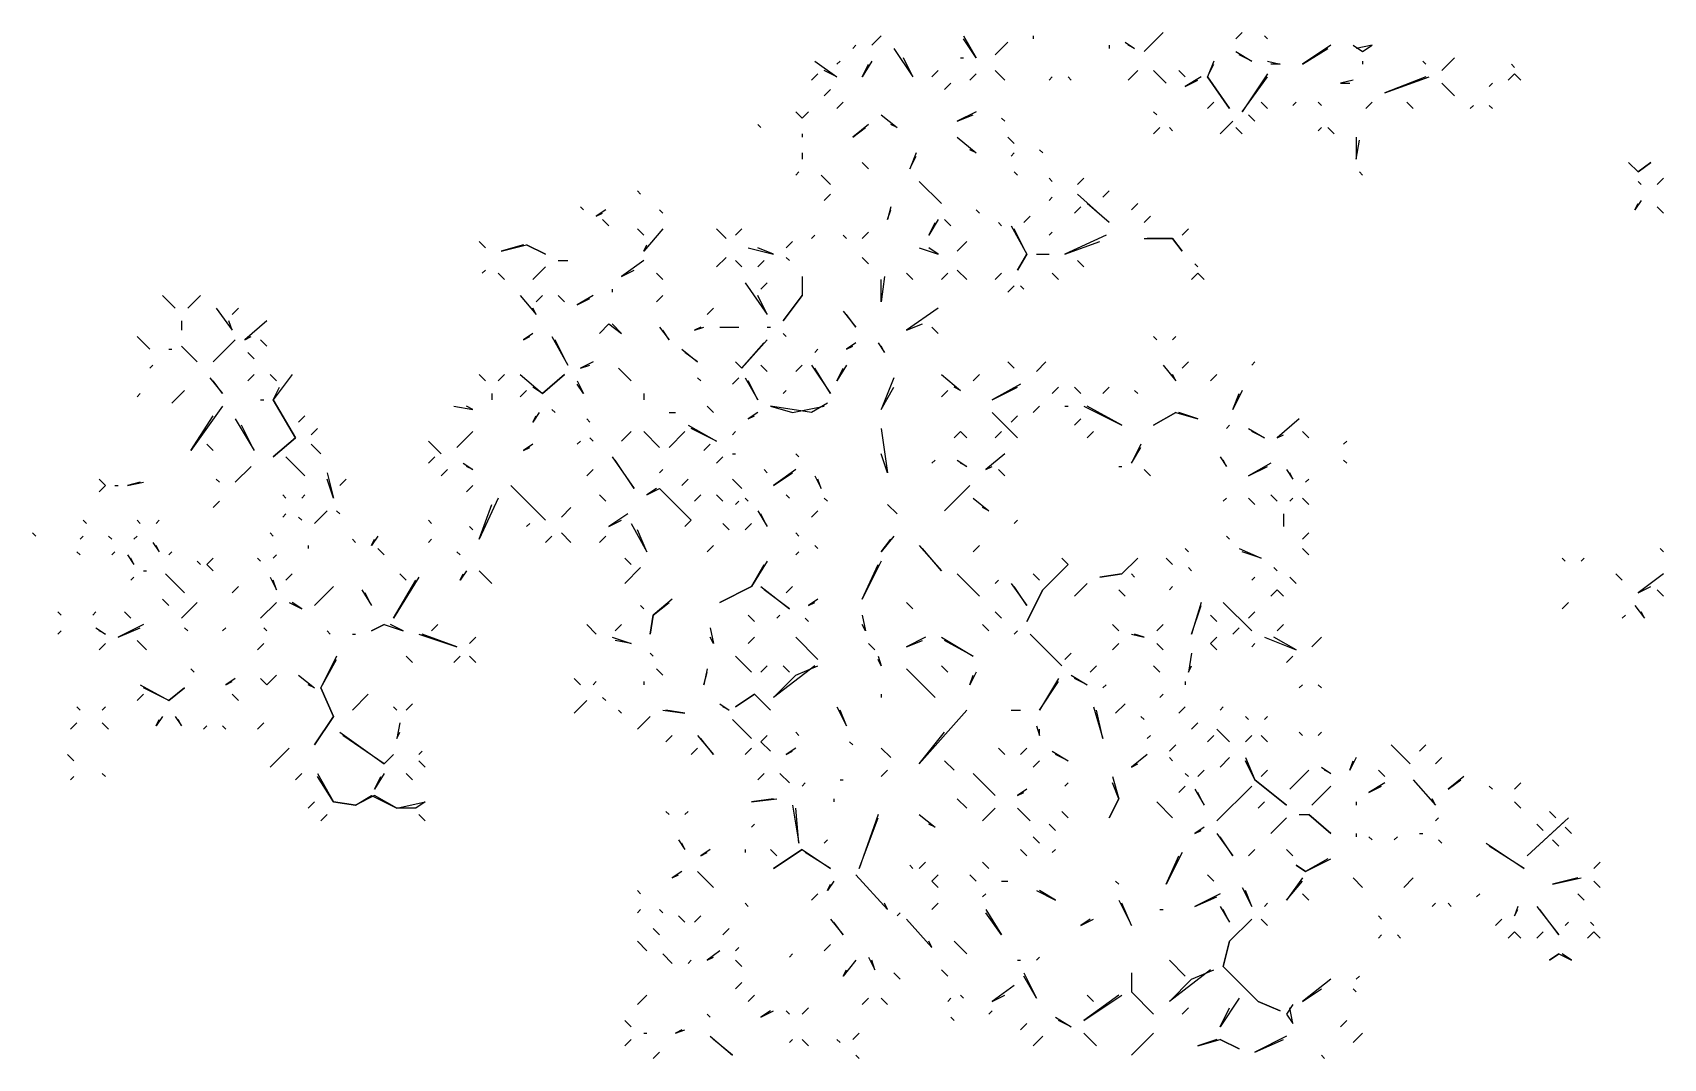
# Model space of a CAD drawing. Extents: x 1 to 2775, y -31 to 2075.
# Drawn here: x 2434.8 to 2520.7, y 1475.2 to 1529.2 of the extents above; entities that cross this region are included whole.
import ezdxf

# ---------------------------------------------------------------- set-up
doc = ezdxf.new("R2010")
doc.units = 0
doc.layers.add('LINEWORK', color=4, linetype='CONTINUOUS')

msp = doc.modelspace()

# ---------------------------------------------------------------- linework, layer by layer
at = {"layer": 'LINEWORK'}
for points in [[(2479.5, 1529), (2479, 1528.5)], [(2483.8333, 1529), (2484.5, 1527.8333), (2483.8333, 1528.8333)], [(2487.5, 1529), (2487.5, 1528.8333)], [(2494.3333, 1529.1667), (2493.3333, 1528.1667)], [(2498.5, 1529.1667), (2498.1667, 1528.8333)], [(2499.6667, 1529), (2499.8333, 1528.8333)], [(2478.1667, 1528.5), (2478, 1528.3333)], [(2480.1667, 1528.3333), (2481.1667, 1526.8333), (2480.6667, 1527.8333)], [(2486.1667, 1528.6667), (2485.5, 1528)], [(2491.5, 1528.5), (2491.5, 1528.3333)], [(2492.3333, 1528.6667), (2492.8333, 1528.3333), (2492.5, 1528.5)], [(2498.1667, 1528.1667), (2499, 1527.6667), (2498.3333, 1528)], [(2503.1667, 1528.5), (2501.6667, 1527.5), (2503, 1528.3333)], [(2504.3333, 1528.5), (2504.8333, 1528.1667), (2505.3333, 1528.5), (2504.5, 1528.3333)], [(2476.1667, 1527), (2475.8333, 1526.6667)], [(2476, 1527.6667), (2477.1667, 1526.8333), (2476.5, 1527.1667)], [(2477.3333, 1527.6667), (2477.1667, 1527.5)], [(2479, 1527.6667), (2478.5, 1526.8333), (2478.8333, 1527.5)], [(2482.5, 1527.1667), (2482.1667, 1526.8333)], [(2483.6667, 1527.8333), (2483.8333, 1527.8333)], [(2484.5, 1527), (2484.1667, 1526.6667)], [(2485.5, 1527.1667), (2486, 1526.6667)], [(2493, 1527.1667), (2492.5, 1526.6667)], [(2493.8333, 1527.1667), (2494.5, 1526.5)], [(2495.1667, 1527.1667), (2495.5, 1526.8333)], [(2497, 1527.6667), (2496.6667, 1526.8333), (2497.8333, 1525.1667), (2496.6667, 1526.8333), (2497, 1527.5)], [(2499.8333, 1527), (2498.5, 1525), (2499.8333, 1526.8333)], [(2499.8333, 1527.6667), (2500.5, 1527.5), (2500, 1527.5)], [(2504.8333, 1527.6667), (2504.8333, 1527.5)], [(2508, 1527.6667), (2508.1667, 1527.5)], [(2509.6667, 1527.8333), (2509, 1527.1667)], [(2512.8333, 1527), (2512.5, 1526.6667), (2512.8333, 1527), (2513.1667, 1526.6667)], [(2512.6667, 1527.5), (2512.8333, 1527.3333)], [(2476.8333, 1526.1667), (2476.5, 1525.8333)], [(2483.1667, 1526.5), (2482.8333, 1526.1667)], [(2488.5, 1526.8333), (2488.3333, 1526.6667)], [(2489.3333, 1526.8333), (2489.5, 1526.6667)], [(2496.3333, 1526.8333), (2495.5, 1526.3333), (2496.1667, 1526.6667)], [(2504.3333, 1526.6667), (2503.6667, 1526.5), (2504.1667, 1526.5)], [(2508.1667, 1526.8333), (2506, 1526), (2508.3333, 1526.8333)], [(2509, 1526.5), (2509.6667, 1525.8333)], [(2511.6667, 1526.5), (2511.5, 1526.3333)], [(2477.5, 1525.5), (2477.1667, 1525.1667)], [(2497, 1525.5), (2496.6667, 1525.1667)], [(2499.5, 1525.5), (2499.8333, 1525.1667)], [(2501.3333, 1525.5), (2501.1667, 1525.3333)], [(2502.5, 1525.5), (2502.6667, 1525.3333)], [(2505.3333, 1525.5), (2505, 1525.1667)], [(2507.1667, 1525.5), (2507.5, 1525.1667)], [(2510.6667, 1525.3333), (2510.5, 1525.1667)], [(2511.5, 1525.3333), (2511.6667, 1525.1667)], [(2475, 1525), (2475.3333, 1524.6667), (2475.6667, 1525), (2475.3333, 1524.6667)], [(2479.5, 1524.8333), (2480.3333, 1524.1667), (2480, 1524.3333)], [(2484.5, 1525), (2483.5, 1524.5), (2484.3333, 1524.8333)], [(2485.8333, 1524.6667), (2486, 1524.5)], [(2493.8333, 1525), (2494, 1524.8333)], [(2498, 1524.5), (2497.3333, 1523.8333)], [(2498.8333, 1524.8333), (2499.1667, 1524.5)], [(2473, 1524.3333), (2473.1667, 1524.1667)], [(2475.3333, 1523.8333), (2475.3333, 1523.6667)], [(2478.8333, 1524.3333), (2478, 1523.6667), (2478.6667, 1524.1667)], [(2483.5, 1523.6667), (2484.5, 1522.8333), (2484.1667, 1523)], [(2486.1667, 1523.6667), (2486.5, 1523.3333)], [(2494.1667, 1524.1667), (2493.8333, 1523.8333)], [(2494.6667, 1524.1667), (2494.8333, 1524)], [(2498.1667, 1524.1667), (2498.5, 1523.8333)], [(2502.6667, 1524.1667), (2502.5, 1524)], [(2503, 1524.1667), (2503.3333, 1523.8333)], [(2504.5, 1523.6667), (2504.5, 1522.5), (2504.6667, 1523.5)], [(2475.3333, 1522.8333), (2475.3333, 1522.5)], [(2481.3333, 1522.8333), (2481, 1522), (2481.3333, 1522.6667)], [(2486.5, 1522.8333), (2486.3333, 1522.6667)], [(2487.8333, 1523), (2488, 1522.8333)], [(2475.1667, 1521.8333), (2475, 1521.6667)], [(2478.5, 1522.3333), (2478.8333, 1522)], [(2486.5, 1521.8333), (2486.6667, 1521.6667)], [(2504.6667, 1521.8333), (2504.8333, 1521.6667)], [(2518.8333, 1522.3333), (2519.3333, 1521.8333), (2520, 1522.3333), (2519.3333, 1521.8333)], [(2476.3333, 1521.6667), (2476.8333, 1521.1667)], [(2481.5, 1521.3333), (2482.6667, 1520.1667)], [(2488.3333, 1521.5), (2488.5, 1521.3333)], [(2490.1667, 1521.5), (2489.8333, 1521.1667)], [(2519.3333, 1521.3333), (2519.5, 1521.1667)], [(2520.6667, 1521.5), (2520.3333, 1521.1667)], [(2466.6667, 1520.8333), (2466.8333, 1520.6667)], [(2476.8333, 1520.6667), (2476.5, 1520.3333)], [(2488.5, 1520.5), (2488.3333, 1520.3333)], [(2489.8333, 1520.6667), (2491.5, 1519.1667), (2490.3333, 1520.1667)], [(2491.5, 1520.8333), (2491.1667, 1520.5)], [(2493, 1520.1667), (2492.6667, 1519.8333)], [(2519.5, 1520.3333), (2519.1667, 1519.8333), (2519.3333, 1520.1667)], [(2463.6667, 1520), (2463.8333, 1519.8333)], [(2465, 1519.8333), (2464.5, 1519.5), (2464.8333, 1519.6667)], [(2464.8333, 1519.3333), (2465.1667, 1519)], [(2467.8333, 1519.8333), (2468, 1519.6667)], [(2480, 1520), (2479.8333, 1519.3333), (2480, 1519.8333)], [(2482.5, 1519.3333), (2482, 1518.5), (2482.3333, 1519.1667)], [(2482.8333, 1519.3333), (2483.1667, 1519)], [(2484.5, 1519.8333), (2484.6667, 1519.6667)], [(2487.3333, 1519.5), (2487, 1519.1667)], [(2490, 1520), (2489.6667, 1519.6667)], [(2493.6667, 1519.5), (2493.3333, 1519.1667)], [(2520.3333, 1520), (2520.6667, 1519.6667)], [(2466.6667, 1518.8333), (2467, 1518.5)], [(2468, 1518.8333), (2467, 1517.6667), (2467.1667, 1518)], [(2470.8333, 1518.8333), (2471.3333, 1518.3333)], [(2472.1667, 1518.8333), (2471.8333, 1518.5)], [(2476, 1518.5), (2475.8333, 1518.3333)], [(2477.5, 1518.5), (2477.6667, 1518.3333)], [(2478.8333, 1518.6667), (2478.5, 1518.3333)], [(2485.6667, 1519.1667), (2485.8333, 1519)], [(2486.3333, 1519), (2487.1667, 1517.5), (2486.6667, 1516.6667), (2487.1667, 1517.5), (2486.5, 1518.8333)], [(2488.5, 1518.6667), (2488.3333, 1518.5)], [(2491.3333, 1518.5), (2489.1667, 1517.5), (2491, 1518.1667)], [(2495.6667, 1518.8333), (2495.3333, 1518.5)], [(2458.3333, 1518.1667), (2458.6667, 1517.8333)], [(2460.6667, 1518), (2459.5, 1517.6667), (2460.8333, 1518), (2461.8333, 1517.5), (2460.8333, 1518)], [(2472.5, 1517.8333), (2473.8333, 1517.5), (2473, 1517.8333)], [(2474.8333, 1518.1667), (2474.5, 1517.8333)], [(2481.5, 1517.8333), (2482.5, 1517.5), (2482, 1517.8333)], [(2484, 1518.1667), (2483.5, 1517.6667)], [(2493.3333, 1518.3333), (2494.8333, 1518.3333), (2495.3333, 1517.6667), (2494.8333, 1518.3333), (2493.5, 1518.3333)], [(2461.8333, 1516.8333), (2461.1667, 1516.1667)], [(2462.5, 1517.1667), (2463, 1517.1667)], [(2467, 1517.1667), (2465.8333, 1516.3333), (2466.5, 1516.6667)], [(2471.3333, 1517.3333), (2470.8333, 1516.8333)], [(2471.8333, 1517.1667), (2472.1667, 1516.8333)], [(2473.3333, 1517.1667), (2473, 1516.8333)], [(2474.5, 1517.3333), (2474.6667, 1517.1667)], [(2478.5, 1517.3333), (2478.8333, 1517)], [(2487.6667, 1517.5), (2488.3333, 1517.5)], [(2489.8333, 1517.1667), (2490.1667, 1516.8333)], [(2496, 1517), (2496.1667, 1516.8333)], [(2458.6667, 1516.6667), (2458.5, 1516.5)], [(2459.3333, 1516.5), (2459.6667, 1516.1667)], [(2467.6667, 1516.5), (2468, 1516.1667)], [(2472.3333, 1516), (2473.5, 1514.3333), (2473, 1515.3333)], [(2473.5, 1516), (2473.1667, 1515.6667)], [(2475.3333, 1516.3333), (2475.3333, 1515.3333), (2474.3333, 1514), (2475.3333, 1515.3333)], [(2479.6667, 1516.3333), (2479.5, 1515), (2479.5, 1516.1667)], [(2480.8333, 1516.5), (2481.1667, 1516.1667)], [(2483, 1516.5), (2482.6667, 1516.1667)], [(2483.5, 1516.6667), (2484, 1516.1667)], [(2485.8333, 1516.5), (2485.5, 1516.1667)], [(2486.5, 1515.8333), (2486.1667, 1515.5)], [(2486.8333, 1515.8333), (2487, 1515.6667)], [(2488.5, 1516.5), (2488.8333, 1516.1667)], [(2496.1667, 1516.5), (2495.8333, 1516.1667), (2496.1667, 1516.5), (2496.5, 1516.1667)], [(2441.6667, 1515.3333), (2442.3333, 1514.6667)], [(2443.6667, 1515.3333), (2443, 1514.6667)], [(2460.5, 1515.3333), (2461.3333, 1514.3333), (2461.1667, 1514.6667)], [(2461.6667, 1515.3333), (2461.3333, 1515)], [(2462.5, 1515.3333), (2462.8333, 1515)], [(2464.3333, 1515.3333), (2463.5, 1514.8333), (2464.1667, 1515.1667)], [(2465.3333, 1515.6667), (2465.3333, 1515.5)], [(2468, 1515.3333), (2467.6667, 1515)], [(2444.5, 1514.6667), (2445.3333, 1513.5), (2445.1667, 1514)], [(2445.6667, 1514.6667), (2445.3333, 1514.3333)], [(2470.6667, 1514.6667), (2470.3333, 1514.3333)], [(2477.5, 1514.5), (2478.1667, 1513.6667), (2477.6667, 1514.3333)], [(2482.5, 1514.6667), (2480.8333, 1513.5), (2481.6667, 1513.8333)], [(2442.6667, 1514), (2442.6667, 1513.5)], [(2447.1667, 1514), (2446, 1513), (2446.3333, 1513.1667)], [(2461.1667, 1513.3333), (2460.6667, 1513), (2461, 1513.1667)], [(2465.1667, 1513.8333), (2464.6667, 1513.3333), (2465.1667, 1513.8333), (2465.8333, 1513.3333), (2465.3333, 1513.8333)], [(2467.8333, 1513.6667), (2468.3333, 1513), (2468, 1513.5)], [(2470, 1513.6667), (2469.6667, 1513.5), (2470.1667, 1513.6667)], [(2471, 1513.6667), (2472, 1513.6667)], [(2473.5, 1513.6667), (2473.6667, 1513.6667)], [(2474.3333, 1513.3333), (2474.5, 1513.1667)], [(2482.1667, 1513.6667), (2482.5, 1513.3333)], [(2440.3333, 1513.1667), (2441, 1512.5)], [(2442, 1512.5), (2442.1667, 1512.5)], [(2442.6667, 1512.6667), (2443.5, 1511.8333)], [(2445.5, 1513), (2444.3333, 1511.8333)], [(2446.8333, 1513), (2447.1667, 1512.6667)], [(2462.1667, 1513.1667), (2463, 1511.6667), (2462.3333, 1513)], [(2469, 1512.5), (2469.8333, 1511.8333), (2469.1667, 1512.3333)], [(2473.5, 1513), (2472.1667, 1511.5), (2471.8333, 1511.8333), (2472.1667, 1511.5), (2473.3333, 1512.8333)], [(2476.1667, 1512.5), (2476, 1512.3333)], [(2478.1667, 1512.8333), (2477.6667, 1512.5), (2478, 1512.6667)], [(2479.3333, 1512.8333), (2479.6667, 1512.3333), (2479.5, 1512.6667)], [(2493.8333, 1513.1667), (2494, 1513)], [(2495, 1513.1667), (2494.8333, 1513)], [(2441.1667, 1511.6667), (2441, 1511.5)], [(2446.1667, 1512.3333), (2446.5, 1512)], [(2464.3333, 1511.8333), (2463.6667, 1511.5), (2464.1667, 1511.6667)], [(2473.1667, 1511.6667), (2473.5, 1511.3333)], [(2475.3333, 1511.6667), (2475, 1511.3333)], [(2475.8333, 1511.6667), (2476.8333, 1510.1667), (2476, 1511.5)], [(2477.6667, 1511.6667), (2477.1667, 1510.8333), (2477.5, 1511.5)], [(2486.1667, 1511.8333), (2486.5, 1511.5)], [(2488.1667, 1511.8333), (2487.6667, 1511.3333)], [(2494.3333, 1511.6667), (2495, 1510.8333), (2494.8333, 1511.1667)], [(2495.6667, 1511.8333), (2495.3333, 1511.5)], [(2499.1667, 1511.8333), (2499, 1511.6667)], [(2444.1667, 1511), (2444.8333, 1510.1667), (2444.3333, 1510.8333)], [(2446.5, 1511.1667), (2446.1667, 1510.8333)], [(2447.3333, 1511.1667), (2447.6667, 1510.8333)], [(2448.5, 1511.1667), (2447.5, 1509.8333), (2448.6667, 1507.8333), (2447.5, 1506.8333), (2448.6667, 1507.8333), (2447.5, 1509.8333), (2447.8333, 1510.5)], [(2458.3333, 1511.1667), (2458.6667, 1510.8333)], [(2459.6667, 1511.1667), (2459.3333, 1510.8333)], [(2460.5, 1511.1667), (2461.6667, 1510.1667), (2462.8333, 1511.1667), (2461.6667, 1510.1667), (2461.1667, 1510.5)], [(2463.5, 1510.8333), (2463.8333, 1510.1667), (2463.5, 1510.6667)], [(2465.6667, 1511.5), (2466.3333, 1510.8333)], [(2469.8333, 1511), (2470, 1510.8333)], [(2472, 1511), (2471.6667, 1510.6667)], [(2472.3333, 1511), (2473, 1509.8333), (2472.5, 1510.8333)], [(2480.1667, 1511), (2479.5, 1509.3333), (2480.1667, 1510.5)], [(2482.6667, 1511.1667), (2483.6667, 1510.3333), (2483.3333, 1510.5)], [(2484.6667, 1511.1667), (2484.3333, 1510.8333)], [(2497.1667, 1511.1667), (2496.8333, 1510.8333)], [(2440.5, 1510.1667), (2440.3333, 1510)], [(2442.8333, 1510.3333), (2442.1667, 1509.6667)], [(2446.8333, 1509.8333), (2447, 1509.8333)], [(2459, 1510.1667), (2459, 1509.8333)], [(2460.8333, 1510.3333), (2460.5, 1510)], [(2467, 1510.1667), (2467, 1509.8333)], [(2474.5, 1510.3333), (2474.3333, 1510.1667)], [(2483, 1510.3333), (2482.6667, 1510)], [(2486.8333, 1510.6667), (2485.3333, 1509.8333), (2486.6667, 1510.5)], [(2488.8333, 1510.5), (2488.5, 1510.1667)], [(2489.6667, 1510.5), (2490, 1510.1667)], [(2491.5, 1510.5), (2491.1667, 1510.1667)], [(2492.8333, 1510.3333), (2493, 1510.1667)], [(2498.5, 1510.3333), (2498, 1509.3333), (2498.3333, 1510.1667)], [(2444.8333, 1509.5), (2443.1667, 1507.1667), (2444.3333, 1509)], [(2449.1667, 1509), (2448.8333, 1508.6667)], [(2457, 1509.5), (2458, 1509.3333), (2457.6667, 1509.5)], [(2461.5, 1509.1667), (2461.1667, 1508.6667), (2461.3333, 1509)], [(2462.1667, 1509.3333), (2462.3333, 1509.1667)], [(2468.3333, 1509.1667), (2468.6667, 1509.1667)], [(2470.3333, 1509.5), (2470.6667, 1509.1667)], [(2473, 1509.1667), (2472.5, 1508.8333), (2472.8333, 1509)], [(2476.6667, 1509.6667), (2475.8333, 1509.1667), (2473.6667, 1509.5), (2474.8333, 1509.1667), (2476.5, 1509.5)], [(2485.3333, 1509.1667), (2486.6667, 1507.8333)], [(2486.6667, 1509), (2486.3333, 1508.6667)], [(2487.8333, 1509.5), (2487.5, 1509.1667)], [(2489.1667, 1509.5), (2489.3333, 1509.5)], [(2490.1667, 1509.5), (2492.1667, 1508.5), (2490.3333, 1509.5)], [(2495, 1509.1667), (2493.8333, 1508.5), (2495, 1509.1667), (2496.1667, 1508.8333), (2495.1667, 1509.1667)], [(2445.5, 1508.8333), (2446.5, 1507.1667), (2445.8333, 1508.5)], [(2449.8333, 1508.3333), (2449.5, 1508)], [(2458, 1508.1667), (2457.1667, 1507.3333)], [(2464, 1508.8333), (2464.1667, 1508.6667)], [(2466.3333, 1508.1667), (2465.8333, 1507.6667)], [(2467, 1508.1667), (2467.8333, 1507.3333)], [(2469.1667, 1508.1667), (2468.3333, 1507.3333)], [(2469.3333, 1508.5), (2470.8333, 1507.6667), (2469.5, 1508.3333)], [(2471.8333, 1508.1667), (2471.6667, 1508)], [(2479.5, 1508.3333), (2479.8333, 1506), (2479.5, 1507)], [(2483.6667, 1508.1667), (2483.3333, 1507.8333), (2483.6667, 1508.1667), (2484, 1507.8333)], [(2485.8333, 1508.1667), (2485.5, 1507.8333)], [(2490, 1508.8333), (2489.6667, 1508.5)], [(2490.6667, 1508.1667), (2490.3333, 1507.8333)], [(2497.8333, 1508.5), (2497.6667, 1508.3333)], [(2498.8333, 1508.3333), (2499.6667, 1507.8333), (2499, 1508.1667)], [(2501.5, 1508.8333), (2500.3333, 1507.8333), (2500.6667, 1508)], [(2501.6667, 1508.1667), (2502, 1507.8333)], [(2444, 1507.5), (2444.3333, 1507.1667)], [(2449.5, 1507.5), (2450, 1507)], [(2455.6667, 1507.6667), (2456.3333, 1507)], [(2461.1667, 1507.5), (2460.6667, 1507.1667), (2461, 1507.3333)], [(2463.6667, 1507.6667), (2463.5, 1507.5)], [(2464.1667, 1507.8333), (2464.3333, 1507.6667)], [(2470.5, 1507.5), (2470.1667, 1507.1667)], [(2493.1667, 1507.5), (2492.6667, 1506.5), (2493.1667, 1507.3333)], [(2504, 1507.6667), (2503.8333, 1507.5)], [(2448.1667, 1506.8333), (2449.1667, 1505.8333)], [(2456, 1506.8333), (2455.6667, 1506.5)], [(2457.5, 1506.5), (2458, 1506.1667), (2457.6667, 1506.3333)], [(2465.3333, 1506.8333), (2466.5, 1505.1667), (2465.5, 1506.6667)], [(2471.1667, 1506.8333), (2470.8333, 1506.5)], [(2471.6667, 1507), (2471.8333, 1507)], [(2475, 1507), (2475.1667, 1506.8333)], [(2482.3333, 1506.6667), (2482.1667, 1506.5)], [(2483.5, 1506.6667), (2484, 1506.3333), (2483.6667, 1506.5)], [(2486, 1507), (2485, 1506.1667), (2485.3333, 1506.3333)], [(2497.3333, 1506.8333), (2497.6667, 1506.3333), (2497.5, 1506.6667)], [(2500, 1506.5), (2498.8333, 1505.8333), (2499.8333, 1506.3333)], [(2503.8333, 1506.6667), (2504, 1506.5)], [(2438.3333, 1505.6667), (2438.6667, 1505.3333), (2438.3333, 1505), (2438.6667, 1505.3333)], [(2444.5, 1505.6667), (2444.6667, 1505.5)], [(2446.3333, 1506.3333), (2445.5, 1505.5)], [(2450.3333, 1506), (2450.6667, 1504.6667), (2450.3333, 1505.6667)], [(2451.3333, 1505.6667), (2451, 1505.3333)], [(2456.6667, 1506.1667), (2456.3333, 1505.8333)], [(2464.3333, 1506.1667), (2464, 1505.8333)], [(2468, 1506.1667), (2467.8333, 1506)], [(2469.3333, 1505.6667), (2469, 1505.3333)], [(2471.6667, 1505.6667), (2472.1667, 1505.1667)], [(2473.3333, 1506.1667), (2473.5, 1506)], [(2475, 1506.1667), (2473.8333, 1505.3333), (2474.8333, 1506)], [(2476, 1505.8333), (2476.3333, 1505.1667), (2476.1667, 1505.6667)], [(2485.6667, 1506.1667), (2486, 1505.8333)], [(2492, 1506.3333), (2492.1667, 1506.3333)], [(2493.3333, 1506.1667), (2493.6667, 1505.8333)], [(2500.8333, 1506.1667), (2501.1667, 1505.6667), (2501, 1506)], [(2502, 1505.6667), (2501.8333, 1505.5)], [(2439.1667, 1505.3333), (2439.3333, 1505.3333)], [(2440.5, 1505.5), (2439.8333, 1505.3333), (2440.6667, 1505.5)], [(2448, 1504.8333), (2448.1667, 1504.6667)], [(2449.1667, 1504.8333), (2449, 1504.6667)], [(2458, 1505.3333), (2457.6667, 1505)], [(2459.3333, 1504.6667), (2458.3333, 1502.5), (2459, 1504.3333)], [(2460, 1505.3333), (2461.8333, 1503.5), (2460.5, 1504.8333)], [(2464.6667, 1504.8333), (2465, 1504.5)], [(2467.6667, 1505.1667), (2467.1667, 1504.8333), (2467.8333, 1505.1667), (2469.5, 1503.5), (2469.1667, 1503.1667), (2469.5, 1503.5), (2467.8333, 1505.1667)], [(2470, 1504.8333), (2469.6667, 1504.5)], [(2470.8333, 1504.8333), (2471.1667, 1504.5)], [(2472.3333, 1504.6667), (2472.5, 1504.5)], [(2474.5, 1504.8333), (2474.6667, 1504.6667)], [(2476.5, 1504.6667), (2476.6667, 1504.5)], [(2484.1667, 1505.3333), (2482.8333, 1504), (2484, 1505.1667)], [(2484.3333, 1504.6667), (2485.1667, 1504), (2484.8333, 1504.1667)], [(2497.6667, 1504.6667), (2497.5, 1504.5)], [(2498.8333, 1504.6667), (2499.1667, 1504.3333)], [(2500, 1504.8333), (2500.3333, 1504.5)], [(2501.1667, 1504.6667), (2501, 1504.5)], [(2501.6667, 1504.6667), (2502, 1504.3333)], [(2444.6667, 1504.5), (2444.3333, 1504.1667)], [(2448.1667, 1503.8333), (2448, 1503.6667)], [(2450.3333, 1504), (2449.6667, 1503.3333)], [(2450.8333, 1504), (2451, 1503.8333)], [(2463.1667, 1504.1667), (2462.6667, 1503.6667)], [(2466.1667, 1503.8333), (2465.1667, 1503.1667), (2465.8333, 1503.5)], [(2472, 1504.5), (2471.8333, 1504.3333)], [(2473, 1504), (2473.5, 1503.1667), (2473.1667, 1503.8333)], [(2476.1667, 1504), (2475.8333, 1503.6667)], [(2479.8333, 1504.3333), (2480.3333, 1503.8333)], [(2500.6667, 1503.8333), (2500.6667, 1503.1667)], [(2437.5, 1503.5), (2437.6667, 1503.3333)], [(2440.3333, 1503.5), (2440.5, 1503.3333)], [(2441.5, 1503.5), (2441.3333, 1503.3333)], [(2448.8333, 1503.6667), (2449, 1503.5)], [(2455.6667, 1503.5), (2455.8333, 1503.3333)], [(2457.8333, 1503.1667), (2458, 1503)], [(2461, 1503.3333), (2460.8333, 1503.1667)], [(2466.3333, 1503.3333), (2467.1667, 1501.8333), (2466.6667, 1503)], [(2471.1667, 1503.3333), (2471.5, 1503)], [(2472.6667, 1503.3333), (2472.3333, 1503)], [(2486.6667, 1503.5), (2486.5, 1503.3333)], [(2434.8333, 1502.8333), (2435, 1502.6667)], [(2437.5, 1502.6667), (2437.3333, 1502.5)], [(2438.8333, 1502.6667), (2439, 1502.5)], [(2440.3333, 1502.6667), (2440.1667, 1502.5)], [(2441.1667, 1502.3333), (2441.5, 1501.8333), (2441.3333, 1502.1667)], [(2447.3333, 1502.8333), (2447.5, 1502.6667)], [(2449.3333, 1502.1667), (2449.3333, 1502)], [(2451.6667, 1502.5), (2451.8333, 1502.3333)], [(2453, 1502.6667), (2452.6667, 1502.1667), (2452.8333, 1502.5)], [(2455.8333, 1502.5), (2455.6667, 1502.3333)], [(2462.1667, 1502.6667), (2461.8333, 1502.3333)], [(2462.6667, 1502.8333), (2463.1667, 1502.3333)], [(2465, 1502.6667), (2464.6667, 1502.3333)], [(2470.6667, 1502.1667), (2470.3333, 1501.8333)], [(2475, 1502.8333), (2475.1667, 1502.6667)], [(2476, 1502.1667), (2476.1667, 1502)], [(2480.1667, 1502.6667), (2479.5, 1501.8333), (2480, 1502.5)], [(2481.5, 1502.1667), (2482.6667, 1500.8333), (2481.6667, 1502)], [(2484.6667, 1502.1667), (2484.3333, 1501.8333)], [(2497.6667, 1502.6667), (2497.8333, 1502.5)], [(2502, 1502.8333), (2501.6667, 1502.5)], [(2437.1667, 1501.8333), (2437.3333, 1501.6667)], [(2439.1667, 1501.8333), (2439, 1501.6667)], [(2439.8333, 1501.6667), (2440.1667, 1501.1667), (2440, 1501.5)], [(2442.1667, 1501.8333), (2442, 1501.6667)], [(2443.5, 1501.3333), (2443.6667, 1501.1667)], [(2444.3333, 1501.5), (2444, 1501.1667), (2444.3333, 1500.8333), (2444, 1501.1667)], [(2446.6667, 1501.5), (2446.8333, 1501.3333)], [(2447.6667, 1501.6667), (2447.5, 1501.5)], [(2453, 1502), (2453.3333, 1501.6667)], [(2457.1667, 1501.8333), (2457.3333, 1501.6667)], [(2466, 1501.5), (2466.3333, 1501.1667)], [(2473.5, 1501.3333), (2472.6667, 1500), (2471, 1499.1667), (2472.6667, 1500), (2473.3333, 1501.1667)], [(2475.1667, 1501.8333), (2475, 1501.6667)], [(2479.5, 1501.3333), (2478.5, 1499.3333), (2479.3333, 1501.1667)], [(2489, 1501.5), (2489.3333, 1501.1667), (2488, 1499.8333), (2487.1667, 1498.1667), (2488, 1499.8333), (2489.3333, 1501.1667)], [(2493, 1501.5), (2492.1667, 1500.6667), (2491, 1500.5), (2492.1667, 1500.6667)], [(2494.5, 1501.5), (2494.8333, 1501.1667)], [(2495.5, 1502), (2495.6667, 1501.8333)], [(2498.3333, 1502), (2499.5, 1501.5), (2498.5, 1501.8333)], [(2501.6667, 1502), (2502, 1501.6667)], [(2515.3333, 1501.5), (2515.5, 1501.3333)], [(2516.5, 1501.5), (2516.3333, 1501.3333)], [(2520.5, 1502), (2520.6667, 1501.8333)], [(2440.1667, 1500.5), (2440, 1500.3333)], [(2440.6667, 1500.8333), (2440.8333, 1500.8333)], [(2441.8333, 1500.6667), (2442.8333, 1499.6667)], [(2447.3333, 1500.5), (2447.6667, 1499.8333), (2447.5, 1500.3333)], [(2448.5, 1500.6667), (2448.1667, 1500.3333)], [(2455.1667, 1500.5), (2453.8333, 1498.3333), (2455, 1500.3333)], [(2454.1667, 1500.6667), (2454.5, 1500.3333)], [(2457.6667, 1500.8333), (2457.3333, 1500.3333), (2457.5, 1500.6667)], [(2458.3333, 1500.8333), (2459, 1500.1667)], [(2466.8333, 1501), (2466, 1500.1667)], [(2483.5, 1500.6667), (2484.6667, 1499.5)], [(2487.5, 1500.6667), (2487.8333, 1500.3333)], [(2492.6667, 1500.6667), (2492.8333, 1500.5)], [(2495.6667, 1501), (2495.8333, 1500.8333)], [(2499.1667, 1500.5), (2499, 1500.3333)], [(2500.1667, 1501), (2500.3333, 1500.8333)], [(2501, 1500.5), (2501.3333, 1500.1667)], [(2518.1667, 1500.6667), (2518.5, 1500.3333)], [(2520.6667, 1500.6667), (2519.3333, 1499.6667), (2520, 1500)], [(2445.6667, 1500), (2445.3333, 1499.6667)], [(2450.6667, 1500), (2449.6667, 1499)], [(2452.1667, 1499.8333), (2452.6667, 1499), (2452.3333, 1499.6667)], [(2473.1667, 1500), (2474.6667, 1498.8333), (2473.3333, 1499.8333)], [(2474.8333, 1500), (2474.5, 1499.6667)], [(2485.6667, 1500.3333), (2485.5, 1500.1667)], [(2486.3333, 1500.1667), (2487.1667, 1499), (2486.5, 1500)], [(2490.3333, 1500.1667), (2489.6667, 1499.5)], [(2492, 1499.8333), (2492.3333, 1499.5)], [(2494.8333, 1500), (2494.6667, 1499.8333)], [(2500.3333, 1499.8333), (2500, 1499.5), (2500.3333, 1499.8333), (2500.6667, 1499.5)], [(2520.3333, 1499.8333), (2520.6667, 1499.5)], [(2436.1667, 1498.6667), (2436.3333, 1498.5)], [(2438.1667, 1498.6667), (2438, 1498.5)], [(2439.6667, 1498.6667), (2440, 1498.3333)], [(2441.6667, 1499.3333), (2442, 1499)], [(2443.5, 1499.1667), (2442.6667, 1498.3333)], [(2447.6667, 1499.1667), (2446.8333, 1498.3333)], [(2448.3333, 1499.1667), (2449, 1498.8333), (2448.5, 1499.1667)], [(2466.8333, 1499), (2467, 1498.8333)], [(2468.5, 1499.3333), (2467.5, 1498.5), (2467.3333, 1497.5), (2467.5, 1498.5), (2468.3333, 1499.1667)], [(2476.1667, 1499.3333), (2475.6667, 1499), (2476, 1499.1667)], [(2480.8333, 1499.1667), (2481.1667, 1498.8333)], [(2485.5, 1498.6667), (2485.8333, 1498.3333)], [(2496.3333, 1499.1667), (2495.8333, 1497.5), (2496.3333, 1499)], [(2497.5, 1499.1667), (2499, 1497.6667)], [(2499.1667, 1498.6667), (2498.8333, 1498.3333)], [(2515.6667, 1499.1667), (2515.3333, 1498.8333)], [(2519.1667, 1499), (2519.6667, 1498.3333), (2519.5, 1498.6667)], [(2438.1667, 1497.8333), (2438.6667, 1497.5), (2438.3333, 1497.6667)], [(2440.6667, 1498), (2439.3333, 1497.3333), (2440.5, 1497.8333)], [(2442.8333, 1497.8333), (2443, 1497.6667)], [(2445, 1497.8333), (2444.8333, 1497.6667)], [(2447, 1497.8333), (2447.1667, 1497.6667)], [(2453.3333, 1498), (2452.6667, 1497.6667), (2453.3333, 1498), (2454.3333, 1497.6667), (2453.6667, 1498)], [(2456.1667, 1498), (2455.8333, 1497.6667)], [(2464, 1498), (2464.5, 1497.5)], [(2465.8333, 1498), (2465.5, 1497.6667)], [(2470.5, 1497.8333), (2470.6667, 1497), (2470.5, 1497.3333)], [(2472.5, 1498.5), (2472.8333, 1498.1667)], [(2474.1667, 1498.5), (2474, 1498.3333)], [(2475.5, 1498.3333), (2475.6667, 1498.1667)], [(2478.5, 1498.5), (2478.6667, 1497.6667), (2478.5, 1498)], [(2484.8333, 1498), (2485.1667, 1497.6667)], [(2491.6667, 1498), (2492, 1497.6667)], [(2494.3333, 1498), (2494, 1497.6667)], [(2496.8333, 1498.5), (2497.1667, 1498.1667)], [(2498.3333, 1497.8333), (2498, 1497.5)], [(2500.6667, 1498), (2500.3333, 1497.6667)], [(2518.6667, 1498.5), (2518.5, 1498.3333)], [(2436.3333, 1497.6667), (2436.1667, 1497.5)], [(2438.6667, 1497), (2438.3333, 1496.6667)], [(2440.3333, 1497.1667), (2440.8333, 1496.6667)], [(2447, 1497), (2446.6667, 1496.6667)], [(2450.3333, 1497.6667), (2450.5, 1497.5)], [(2451.6667, 1497.5), (2451.8333, 1497.5)], [(2455.1667, 1497.5), (2457.1667, 1496.8333), (2455.3333, 1497.5)], [(2458.1667, 1497.3333), (2457.8333, 1497)], [(2465.3333, 1497.3333), (2466.3333, 1497), (2465.5, 1497.1667)], [(2472.8333, 1497.3333), (2472.5, 1497)], [(2475, 1497.3333), (2476.1667, 1496.1667)], [(2478.8333, 1497), (2479.1667, 1496.6667)], [(2481.8333, 1497.3333), (2480.8333, 1496.8333), (2481.6667, 1497.1667)], [(2482.6667, 1497.3333), (2484.3333, 1496.3333), (2482.8333, 1497.1667)], [(2486.6667, 1497.6667), (2486.5, 1497.5)], [(2487.3333, 1497.5), (2489, 1495.8333)], [(2492, 1497), (2491.6667, 1496.6667)], [(2492.6667, 1497.5), (2493.3333, 1497.3333), (2492.8333, 1497.5)], [(2494, 1497), (2494.3333, 1496.6667)], [(2497.1667, 1497.3333), (2496.8333, 1497), (2497.1667, 1496.6667), (2496.8333, 1497)], [(2499.1667, 1497), (2499, 1496.8333)], [(2499.6667, 1497.3333), (2501.3333, 1496.6667), (2500.1667, 1497.3333)], [(2502.6667, 1497.3333), (2502.1667, 1496.8333)], [(2450.8333, 1496.3333), (2450, 1494.6667), (2450.6667, 1493.1667), (2449.6667, 1491.6667), (2450.6667, 1493.1667), (2450, 1494.6667), (2450.8333, 1496.1667)], [(2454.5, 1496.3333), (2454.8333, 1496)], [(2457.3333, 1496.3333), (2457, 1496)], [(2457.8333, 1496.3333), (2458.1667, 1496)], [(2467.3333, 1496.5), (2467.5, 1496.3333)], [(2471.8333, 1496.3333), (2472.6667, 1495.5)], [(2479.3333, 1496.3333), (2479.5, 1495.8333), (2479.3333, 1496.1667)], [(2489.5, 1496.5), (2489.1667, 1496.1667)], [(2495.8333, 1496.5), (2495.6667, 1495.5), (2495.8333, 1495.8333)], [(2501.1667, 1496.3333), (2500.8333, 1496)], [(2443.1667, 1495.6667), (2443.3333, 1495.5)], [(2447.6667, 1495.3333), (2447.1667, 1494.8333), (2446.8333, 1495.1667), (2447.1667, 1494.8333)], [(2448.8333, 1495.3333), (2449.6667, 1494.6667), (2449.3333, 1494.8333)], [(2467.6667, 1495.6667), (2468, 1495.3333)], [(2470.3333, 1495.6667), (2470.1667, 1494.8333), (2470.3333, 1495.5)], [(2473.5, 1495.8333), (2473.1667, 1495.5)], [(2476, 1495.8333), (2473.8333, 1494.1667), (2475, 1495.3333), (2476.1667, 1495.8333)], [(2474.3333, 1495.8333), (2474.6667, 1495.5)], [(2480.8333, 1495.6667), (2482.3333, 1494.1667)], [(2482.6667, 1495.8333), (2483, 1495.5)], [(2484.5, 1495.5), (2484.1667, 1494.8333), (2484.3333, 1495.3333)], [(2489.5, 1495.3333), (2490.3333, 1494.8333), (2489.6667, 1495.1667)], [(2490.8333, 1495.8333), (2490.5, 1495.5)], [(2493.8333, 1495.8333), (2494.1667, 1495.5)], [(2440.5, 1494.8333), (2442, 1494), (2442.8333, 1494.6667), (2442, 1494), (2440.6667, 1494.6667)], [(2445.5, 1495.1667), (2445, 1494.8333), (2445.3333, 1495)], [(2463.3333, 1495.1667), (2463.6667, 1494.8333)], [(2464.5, 1495), (2464.3333, 1494.8333)], [(2467, 1495), (2467, 1494.8333)], [(2488.8333, 1495.1667), (2487.8333, 1493.5), (2488.8333, 1495)], [(2491.3333, 1494.8333), (2491.1667, 1494.6667)], [(2495.5, 1495), (2495.5, 1494.8333)], [(2501.6667, 1494.8333), (2501.5, 1494.6667)], [(2502.5, 1494.8333), (2502.6667, 1494.6667)], [(2437.1667, 1493.6667), (2437.3333, 1493.5)], [(2438.6667, 1493.6667), (2438.5, 1493.5)], [(2440.6667, 1494.3333), (2440.3333, 1494)], [(2445.3333, 1494.3333), (2445.6667, 1494)], [(2452.5, 1494.3333), (2451.6667, 1493.5)], [(2453.8333, 1493.6667), (2454, 1493.5)], [(2454.8333, 1493.8333), (2454.5, 1493.5)], [(2464, 1494), (2463.3333, 1493.3333)], [(2464.8333, 1494.1667), (2465, 1494)], [(2471, 1493.8333), (2471.5, 1493.5), (2471.1667, 1493.6667)], [(2472.8333, 1494.3333), (2471.8333, 1493.6667), (2472.8333, 1494.3333), (2473.6667, 1493.5)], [(2477.1667, 1493.6667), (2477.6667, 1492.6667), (2477.3333, 1493.5)], [(2479.5, 1494.3333), (2479.5, 1494.1667)], [(2490.6667, 1493.6667), (2491.1667, 1492), (2490.8333, 1493.5)], [(2492.3333, 1493.8333), (2491.8333, 1493.3333)], [(2494.3333, 1494.3333), (2494.1667, 1494.1667)], [(2495.5, 1493.6667), (2495.1667, 1493.3333)], [(2497.5, 1493.6667), (2497.3333, 1493.5)], [(2437.1667, 1492.8333), (2436.8333, 1492.5)], [(2438.5, 1492.8333), (2438.8333, 1492.5)], [(2441.6667, 1493.1667), (2441.3333, 1492.6667), (2441.5, 1493)], [(2442.3333, 1493.1667), (2442.6667, 1492.6667), (2442.5, 1493)], [(2444, 1492.6667), (2443.8333, 1492.5)], [(2444.8333, 1492.6667), (2445, 1492.5)], [(2447, 1492.8333), (2446.6667, 1492.5)], [(2454.1667, 1492.8333), (2454, 1492), (2454.1667, 1492.3333)], [(2465.6667, 1493.5), (2465.8333, 1493.3333)], [(2467.3333, 1493.1667), (2466.6667, 1492.5)], [(2468, 1493.5), (2469.1667, 1493.3333), (2468.1667, 1493.5)], [(2471.6667, 1493), (2472.6667, 1492)], [(2484, 1493.5), (2481.5, 1490.6667), (2482.8333, 1492.3333)], [(2486.3333, 1493.5), (2486.8333, 1493.5)], [(2487.6667, 1492.6667), (2487.8333, 1492.1667), (2487.8333, 1492.5)], [(2493.1667, 1493.1667), (2493.3333, 1493)], [(2496.1667, 1492.8333), (2495.8333, 1492.5)], [(2498.6667, 1493.1667), (2498.8333, 1493)], [(2499.8333, 1493.1667), (2499.6667, 1493)], [(2451, 1492.3333), (2453.3333, 1490.6667), (2453.8333, 1491.1667), (2453.3333, 1490.6667), (2451.1667, 1492.1667)], [(2468.5, 1492.1667), (2468.1667, 1491.8333)], [(2469.8333, 1492.1667), (2470.6667, 1491.1667), (2470, 1492)], [(2473.5, 1492.1667), (2473.1667, 1491.8333), (2473.6667, 1491.3333), (2473.1667, 1491.8333)], [(2475, 1492.3333), (2475.1667, 1492.1667)], [(2477.8333, 1491.8333), (2478, 1491.6667)], [(2493.6667, 1492.1667), (2493.5, 1492)], [(2497, 1492.1667), (2496.6667, 1491.8333)], [(2497.1667, 1492.5), (2497.8333, 1491.8333)], [(2499, 1492.1667), (2498.6667, 1491.8333)], [(2499.5, 1492.1667), (2499.8333, 1491.8333)], [(2501.5, 1492.3333), (2501.6667, 1492.1667)], [(2502.6667, 1492.3333), (2502.5, 1492.1667)], [(2436.6667, 1491.1667), (2437, 1490.8333)], [(2448.3333, 1491.5), (2447.3333, 1490.5)], [(2455.3333, 1491.3333), (2455.1667, 1491.1667)], [(2469.8333, 1491.5), (2469.5, 1491.1667)], [(2472.6667, 1491.5), (2472.3333, 1491.1667)], [(2475, 1491.5), (2474.5, 1491.1667), (2474.8333, 1491.3333)], [(2479.5, 1491.5), (2480, 1491)], [(2485.6667, 1491.5), (2486, 1491.1667)], [(2487.1667, 1491.5), (2486.8333, 1491.1667)], [(2488.5, 1491.3333), (2489.3333, 1490.8333), (2488.6667, 1491.1667)], [(2493.5, 1491.1667), (2492.6667, 1490.5), (2493, 1490.6667)], [(2495, 1491.6667), (2494.6667, 1491.3333)], [(2494.6667, 1491), (2494.8333, 1490.8333)], [(2497.8333, 1491), (2497.3333, 1490.5)], [(2498.6667, 1491), (2499.1667, 1489.8333), (2500.8333, 1488.5), (2499.1667, 1489.8333), (2498.6667, 1490.8333)], [(2504.5, 1491), (2504.1667, 1490.3333), (2504.3333, 1490.8333)], [(2506.3333, 1491.6667), (2507.3333, 1490.6667)], [(2508.1667, 1491.6667), (2507.8333, 1491.3333)], [(2509, 1491), (2508.6667, 1490.6667)], [(2438.5, 1490.1667), (2438.6667, 1490)], [(2449, 1490.1667), (2448.6667, 1489.8333)], [(2449.8333, 1490.1667), (2450.6667, 1488.6667), (2451.8333, 1488.5), (2452.6667, 1489), (2454, 1488.3333), (2455.5, 1488.6667), (2455, 1488.3333), (2454, 1488.3333), (2452.8333, 1489), (2451.8333, 1488.5), (2450.6667, 1488.6667), (2449.8333, 1490)], [(2453.3333, 1490.1667), (2452.8333, 1489.3333), (2453.1667, 1490)], [(2454.5, 1490.1667), (2454.8333, 1489.8333)], [(2455.1667, 1490.8333), (2455.5, 1490.5)], [(2473.3333, 1490.1667), (2473, 1489.8333)], [(2474.1667, 1490.1667), (2474.6667, 1489.6667)], [(2479.8333, 1490.3333), (2479.5, 1490)], [(2482.8333, 1490.8333), (2483.3333, 1490.3333)], [(2484.3333, 1490.1667), (2485.5, 1489)], [(2487.8333, 1490.8333), (2487.5, 1490.5)], [(2495.5, 1490.1667), (2495.6667, 1490)], [(2496.5, 1490.3333), (2496.1667, 1490)], [(2499.8333, 1490.3333), (2499.5, 1490)], [(2502, 1490.3333), (2501, 1489.3333)], [(2502.6667, 1490.5), (2503.1667, 1490.1667), (2502.8333, 1490.3333)], [(2505.6667, 1490.3333), (2506, 1490)], [(2437, 1490), (2436.8333, 1489.8333)], [(2475.5, 1489.6667), (2475.3333, 1489.5)], [(2477.3333, 1489.8333), (2477.5, 1489.8333)], [(2487.1667, 1489.3333), (2486.6667, 1489), (2487, 1489.1667)], [(2489.3333, 1489.6667), (2489.1667, 1489.5)], [(2491.6667, 1490), (2492, 1488.8333), (2491.5, 1487.8333), (2492, 1488.8333), (2491.6667, 1489.6667)], [(2495.5, 1489.5), (2495.1667, 1489.1667)], [(2496, 1489.3333), (2496.5, 1488.5), (2496.1667, 1489.1667)], [(2499, 1489.5), (2497.1667, 1487.6667)], [(2503.1667, 1489.5), (2502.1667, 1488.5)], [(2506, 1489.6667), (2505.1667, 1489.1667), (2505.8333, 1489.5)], [(2507.5, 1489.8333), (2508.6667, 1488.5), (2508.5, 1488.8333)], [(2510.1667, 1490), (2509.3333, 1489.3333), (2510, 1489.8333)], [(2511.5, 1489.5), (2511.6667, 1489.3333)], [(2513.1667, 1489.6667), (2512.8333, 1489.3333)], [(2449.6667, 1488.6667), (2449.3333, 1488.3333)], [(2473.8333, 1488.8333), (2472.6667, 1488.6667), (2474, 1488.8333)], [(2474.8333, 1488.5), (2475.1667, 1486.5), (2475, 1488.3333)], [(2477, 1488.8333), (2477, 1488.6667)], [(2483.5, 1488.8333), (2484, 1488.3333)], [(2494, 1488.6667), (2494.8333, 1487.8333)], [(2499.6667, 1488.6667), (2499.3333, 1488.3333)], [(2504.5, 1488.6667), (2504.5, 1488.5)], [(2512.8333, 1488.6667), (2513.1667, 1488.3333)], [(2450.3333, 1488), (2450, 1487.6667)], [(2455.1667, 1488), (2455.5, 1487.6667)], [(2468.1667, 1488.1667), (2468.3333, 1488)], [(2469.3333, 1488.1667), (2469.1667, 1488)], [(2472.8333, 1487.5), (2472.6667, 1487.3333)], [(2479.3333, 1488), (2478.3333, 1485.1667), (2479.3333, 1487.8333)], [(2481.5, 1488), (2482.3333, 1487.3333), (2482, 1487.5)], [(2485.5, 1488.3333), (2484.8333, 1487.6667)], [(2486.6667, 1488.3333), (2487.3333, 1487.6667)], [(2488.3333, 1487.5), (2488.6667, 1487.1667)], [(2489, 1488.1667), (2489.3333, 1487.8333)], [(2500.8333, 1487.8333), (2500, 1487)], [(2501.5, 1488), (2502, 1488), (2503.1667, 1487), (2502, 1488)], [(2508.8333, 1487.8333), (2508.6667, 1487.6667)], [(2515.6667, 1487.8333), (2513.5, 1485.8333), (2515.5, 1487.6667)], [(2514, 1487.5), (2514.3333, 1487.1667)], [(2514.6667, 1488.1667), (2515, 1487.8333)], [(2468.8333, 1486.6667), (2469.1667, 1486.1667), (2469, 1486.5)], [(2476.6667, 1486.6667), (2476.5, 1486.5)], [(2487.5, 1486.8333), (2487.8333, 1486.5)], [(2496.5, 1487.3333), (2496, 1487), (2496.3333, 1487.1667)], [(2497.1667, 1487), (2498, 1485.8333), (2497.3333, 1486.8333)], [(2504.5, 1487), (2504.5, 1486.8333)], [(2505.1667, 1486.8333), (2505.3333, 1486.6667)], [(2506.6667, 1486.8333), (2506.5, 1486.6667)], [(2507.8333, 1487), (2508, 1487)], [(2508.8333, 1486.6667), (2509, 1486.5)], [(2514.8333, 1486.6667), (2515.1667, 1486.3333)], [(2515.5, 1487.3333), (2515.8333, 1487)], [(2470.5, 1486.1667), (2470, 1485.8333), (2470.3333, 1486)], [(2472.3333, 1486.1667), (2472.3333, 1486)], [(2473.6667, 1486.1667), (2474, 1485.8333)], [(2475.3333, 1486.1667), (2473.8333, 1485.1667), (2475.3333, 1486.1667), (2476.8333, 1485.1667), (2475.5, 1486)], [(2486.8333, 1486.1667), (2487.1667, 1485.8333)], [(2488.6667, 1486.1667), (2488.5, 1486)], [(2495.3333, 1486), (2494.5, 1484.3333), (2495.1667, 1485.8333)], [(2499.1667, 1486.1667), (2498.8333, 1485.8333)], [(2500.8333, 1486.1667), (2501.1667, 1485.8333)], [(2511.3333, 1486.5), (2513.3333, 1485.1667), (2511.5, 1486.3333)], [(2469, 1485), (2468.5, 1484.6667), (2468.8333, 1484.8333)], [(2469.8333, 1485), (2470.6667, 1484.1667)], [(2481, 1485.3333), (2481.1667, 1485.1667)], [(2481.8333, 1485.5), (2481.5, 1485.1667)], [(2484.8333, 1485.5), (2485.1667, 1485.1667)], [(2503, 1485.6667), (2501.8333, 1485), (2501.3333, 1485.3333), (2501.8333, 1485), (2503.1667, 1485.6667)], [(2517.3333, 1485.5), (2517, 1485.1667)], [(2477, 1484.5), (2476.6667, 1484), (2476.8333, 1484.3333)], [(2478.1667, 1484.8333), (2479.8333, 1483), (2479.6667, 1483.3333)], [(2482.5, 1484.8333), (2482.1667, 1484.5), (2482.5, 1484.1667), (2482.1667, 1484.5)], [(2484.1667, 1484.8333), (2484.5, 1484.5)], [(2485.8333, 1484.5), (2486.1667, 1484.5)], [(2491.8333, 1484.5), (2492, 1484.3333)], [(2496.6667, 1484.8333), (2497, 1484.5)], [(2498.5, 1484.1667), (2499, 1483.1667), (2498.6667, 1484)], [(2501.6667, 1484.6667), (2500.8333, 1483.5), (2501.6667, 1484.5)], [(2504.3333, 1484.6667), (2504.8333, 1484.1667)], [(2507.5, 1484.6667), (2507, 1484.1667)], [(2516.1667, 1484.6667), (2514.8333, 1484.3333), (2516.3333, 1484.6667)], [(2517, 1484.5), (2517.3333, 1484.1667)], [(2466.6667, 1484), (2466.8333, 1483.8333)], [(2472.3333, 1483.3333), (2472.5, 1483.1667)], [(2476.1667, 1483.8333), (2475.8333, 1483.5)], [(2482.5, 1483.3333), (2482.1667, 1483)], [(2485, 1483.8333), (2484.8333, 1483.6667)], [(2487.6667, 1484), (2488.6667, 1483.5), (2487.8333, 1484)], [(2492, 1483.5), (2492.6667, 1482.1667), (2492.1667, 1483.3333)], [(2497.3333, 1483.8333), (2496, 1483.1667), (2497.1667, 1483.6667)], [(2499.8333, 1483.3333), (2499.6667, 1483.1667)], [(2501.6667, 1483.8333), (2502, 1483.5)], [(2508.6667, 1483.3333), (2508.5, 1483.1667)], [(2509.3333, 1483.3333), (2509.5, 1483.1667)], [(2511, 1483.8333), (2510.8333, 1483.6667)], [(2516.1667, 1483.8333), (2516.5, 1483.5)], [(2466.8333, 1483), (2466.6667, 1482.8333)], [(2467.8333, 1483), (2468, 1482.8333)], [(2468.8333, 1482.6667), (2469.1667, 1482.3333)], [(2470, 1482.6667), (2469.6667, 1482.3333)], [(2476.8333, 1482.5), (2477.5, 1481.6667), (2477, 1482.3333)], [(2480.5, 1482.8333), (2480.3333, 1482.6667)], [(2480.8333, 1482.5), (2482.1667, 1481), (2482, 1481.3333)], [(2485, 1483), (2485.8333, 1481.6667), (2485, 1482.8333)], [(2490.5, 1482.5), (2490, 1482.1667), (2490.6667, 1482.5)], [(2494.1667, 1483), (2494.3333, 1483)], [(2497.3333, 1483.1667), (2497.8333, 1482.3333), (2497.5, 1483)], [(2499, 1482.5), (2497.8333, 1481.3333), (2497.5, 1480), (2499.3333, 1478.1667), (2500.5, 1477.6667), (2499.3333, 1478.1667), (2497.5, 1480), (2497.8333, 1481.3333)], [(2499.5, 1482.5), (2499.8333, 1482.1667)], [(2505.6667, 1482.6667), (2505.8333, 1482.5)], [(2512.1667, 1482.5), (2511.8333, 1482.1667)], [(2513, 1483.1667), (2512.8333, 1482.6667), (2513, 1483)], [(2514, 1483.1667), (2515.1667, 1481.6667), (2514.1667, 1483)], [(2467.5, 1482), (2467.8333, 1481.6667)], [(2471.5, 1482), (2471.1667, 1481.6667)], [(2505.8333, 1481.6667), (2505.6667, 1481.5)], [(2506.6667, 1481.6667), (2506.8333, 1481.5)], [(2512.8333, 1481.8333), (2512.5, 1481.5), (2512.8333, 1481.8333), (2513.1667, 1481.5)], [(2514.3333, 1481.8333), (2514, 1481.5)], [(2515.6667, 1482.3333), (2515.5, 1482.1667)], [(2517, 1481.8333), (2516.6667, 1481.5), (2517, 1481.8333), (2517.3333, 1481.5)], [(2516.8333, 1482.3333), (2517, 1482.1667)], [(2466.6667, 1481.3333), (2467.1667, 1480.8333)], [(2468, 1480.6667), (2468.5, 1480.1667)], [(2471, 1480.8333), (2470.3333, 1480.3333), (2470.6667, 1480.5)], [(2472, 1481), (2471.8333, 1480.8333)], [(2474.8333, 1480.6667), (2474.6667, 1480.5)], [(2476.8333, 1481.1667), (2476.5, 1480.8333)], [(2483.3333, 1481.3333), (2484, 1480.6667)], [(2515.1667, 1480.6667), (2514.6667, 1480.3333), (2515.1667, 1480.6667), (2515.8333, 1480.3333), (2515.3333, 1480.6667)], [(2469.5, 1480.3333), (2469.3333, 1480.1667)], [(2471.8333, 1480.3333), (2472.1667, 1480)], [(2478.1667, 1480.3333), (2477.5, 1479.5), (2477.6667, 1479.8333)], [(2478.8333, 1480.5), (2479.1667, 1479.8333), (2479, 1480.3333)], [(2482.6667, 1479.8333), (2483, 1479.5)], [(2486.6667, 1480.3333), (2486.8333, 1480.3333)], [(2487.8333, 1480.5), (2487.6667, 1480.3333)], [(2494.6667, 1480.3333), (2495.5, 1479.5)], [(2496.8333, 1479.8333), (2494.6667, 1478.1667), (2495.8333, 1479.3333), (2497, 1479.8333)], [(2472.1667, 1479.1667), (2471.8333, 1478.8333)], [(2480.1667, 1479.6667), (2480.5, 1479.3333)], [(2486.5, 1479), (2485.3333, 1478.1667), (2486, 1478.5)], [(2487, 1479.6667), (2487.6667, 1478.3333), (2487, 1479.5)], [(2492.6667, 1479.6667), (2492.6667, 1478.6667), (2493.8333, 1477.5), (2492.6667, 1478.6667)], [(2503.1667, 1479.3333), (2501.6667, 1478.1667), (2502.6667, 1478.8333)], [(2504.6667, 1479.5), (2504.5, 1479.3333)], [(2467.1667, 1478.5), (2466.6667, 1478)], [(2472.8333, 1478.5), (2472.5, 1478.1667)], [(2478.8333, 1478.3333), (2478.5, 1478)], [(2479.5, 1478.3333), (2479.8333, 1478)], [(2483.1667, 1478.3333), (2483, 1478.1667)], [(2483.6667, 1478.5), (2483.8333, 1478.3333)], [(2492, 1478.5), (2490.1667, 1477.1667), (2492.1667, 1478.5)], [(2490.3333, 1478.5), (2490.6667, 1478.1667)], [(2498.3333, 1478.3333), (2497.3333, 1476.8333), (2497.8333, 1477.8333)], [(2504.3333, 1478.8333), (2504.5, 1478.6667)], [(2470.3333, 1477.5), (2470.5, 1477.3333)], [(2473.6667, 1477.6667), (2473.1667, 1477.3333), (2473.8333, 1477.6667)], [(2474.5, 1477.6667), (2474.6667, 1477.5)], [(2475.6667, 1477.8333), (2475.3333, 1477.5)], [(2483.1667, 1477.3333), (2483.3333, 1477.1667)], [(2485.3333, 1477.6667), (2485.1667, 1477.5)], [(2488.6667, 1477.3333), (2489.5, 1476.8333), (2488.8333, 1477.1667)], [(2495.6667, 1477.8333), (2495.3333, 1477.5)], [(2501.1667, 1478), (2500.8333, 1477.5), (2501.1667, 1477), (2501, 1477.8333)], [(2466, 1477.1667), (2466.3333, 1476.8333)], [(2467, 1476.5), (2467.1667, 1476.5)], [(2469, 1476.6667), (2468.6667, 1476.5), (2469.1667, 1476.6667)], [(2478.3333, 1476.5), (2478, 1476.1667)], [(2487.1667, 1477), (2486.8333, 1476.6667)], [(2490.1667, 1476.5), (2490.8333, 1475.8333)], [(2493.8333, 1476.5), (2492.6667, 1475.3333)], [(2504, 1477.1667), (2503.6667, 1476.8333)], [(2504.8333, 1476.5), (2504.3333, 1476)], [(2466.3333, 1476.1667), (2466, 1475.8333)], [(2467.8333, 1475.5), (2467.5, 1475.1667)], [(2470.5, 1476.3333), (2471.6667, 1475.3333), (2470.6667, 1476.1667)], [(2474.8333, 1476.1667), (2474.6667, 1476)], [(2475.3333, 1476.1667), (2475.6667, 1475.8333)], [(2477.1667, 1476.1667), (2477.3333, 1476)], [(2488, 1476.3333), (2487.5, 1475.8333)], [(2497.1667, 1476.1667), (2496.1667, 1475.8333), (2497.3333, 1476.1667), (2498.3333, 1475.6667), (2497.3333, 1476.1667)], [(2500.8333, 1476.3333), (2499.1667, 1475.5), (2500.6667, 1476.1667)], [(2478.1667, 1475.3333), (2478.3333, 1475.1667)], [(2502.6667, 1475.3333), (2502.8333, 1475.1667)]]:
    msp.add_lwpolyline(points, dxfattribs=at)

doc.saveas('drawing.dxf')
